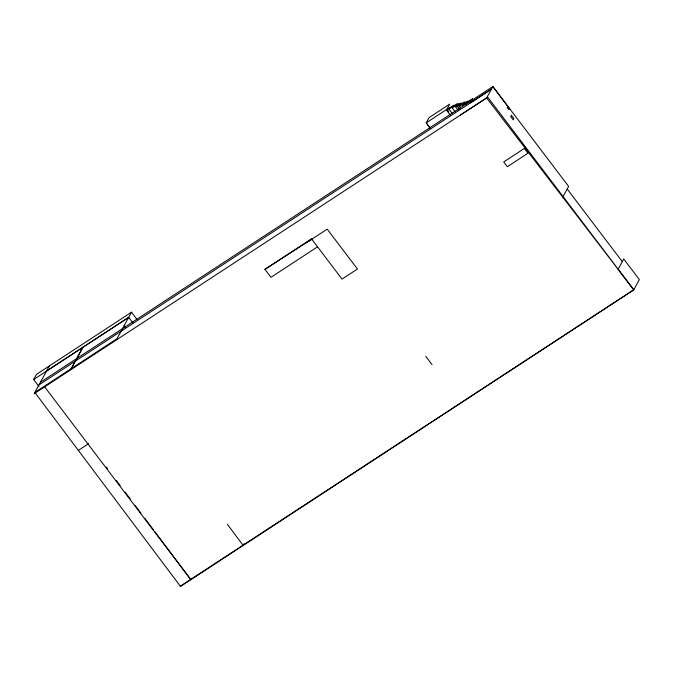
<?xml version="1.0" encoding="UTF-8"?>
<svg xmlns="http://www.w3.org/2000/svg" width="673" height="673" viewBox="0 0 673 673"><rect width="100%" height="100%" fill="white"/><g stroke="black" fill="none" stroke-linecap="round" stroke-linejoin="round"><path stroke-width="1.01" d="M38.95 386.563L33.65 379.505L36.468 374.356L131.521 312.196L136.989 319.473M49.381 365.902L34.172 393.688L487.765 97.19L633.781 289.769L486.621 97.947L492.863 86.539L568.643 186.404L562.746 197.172M131.521 312.196L116.984 338.738L34.853 392.452L180.524 586.461L633.688 289.937L639.35 279.598L623.745 259.021L618.1 269.326L633.705 289.903M450.187 114.965L446.451 109.993L446.746 109.455L448.613 111.945M452.037 113.165L448.95 109.043L449.825 107.444L426.202 122.856L430.426 128.484L426.202 122.856L429.054 117.649L449.707 104.122L446.855 109.337L448.748 111.853M455.327 112.038L452.231 107.924L453.695 105.249L446.451 109.993M458.027 110.027L455.554 106.738L457.27 103.6L448.95 109.043M459.289 108.976L457.447 106.519L459.171 103.381L452.231 107.924M460.61 108.033L459.39 106.41L461.257 103.003L455.554 106.738M465.455 103.709L464.235 102.086L462.477 105.291L472.581 98.679L470.377 102.935L491.425 89.156L38.984 384.897M465.8 104.248L467.331 101.211L459.39 106.41M460.416 115.049L486.621 97.947M465.724 104.147L471.739 100.21L472.581 98.679M227.348 524.301L243.214 545.433L244.156 543.7M507.779 106.401L507.198 107.47L508.763 109.556M33.65 379.505L128.703 317.336L132.96 322.998M457.447 106.519L464.235 102.086M40.422 382.281L492.863 86.539L509.873 109.186M317.555 246.823L270.975 277.318L264.926 269.351L311.515 238.856M78.346 450.388L88.693 443.616M180.314 586.191L633.781 289.769M46.572 371.05L128.703 317.336M264.926 269.351L327.238 229.182L357.456 269.023L342.035 279.11L311.818 239.26L310.043 240.236M305.693 243.104L311.818 239.26M567.204 189.029L622.306 261.646M44.645 386.84L190.661 579.419L154.782 531.636M425.832 356.412L432.041 364.673M124.135 325.682L125.38 327.339M106.317 467.087L107.571 468.761M116.387 480.497L120.164 485.527M125.195 492.232L130.234 498.945M135.273 505.65L140.935 513.196M144.712 518.218L153.52 529.962M82.905 347.26L71.212 368.703L82.905 347.26M511.413 115.268L510.714 116.53L513.154 119.786L513.852 118.515L511.413 115.268M524.368 148.455L503.707 161.957L507.316 166.727L527.985 153.225L524.368 148.455"/></g></svg>
